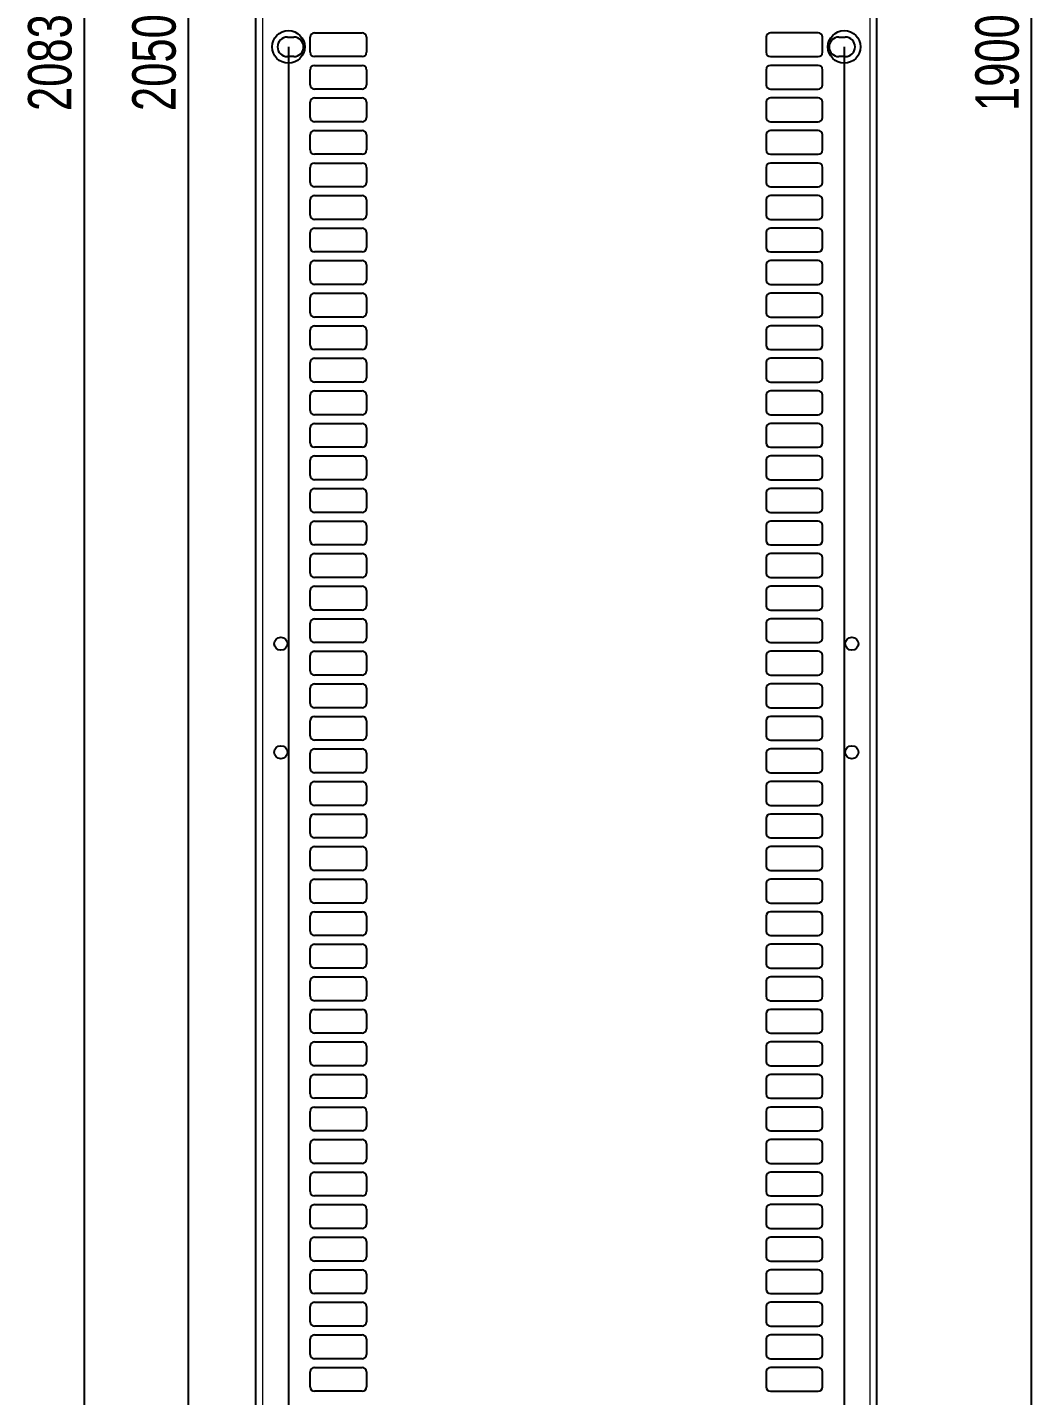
# Model space of a CAD drawing. Header units: millimetres. Extents: x -415 to 617, y -456 to 1988.
# Drawn here: x -415 to 49, y 177 to 808 of the extents above; entities that cross this region are included whole.
import ezdxf

# ---------------------------------------------------------------- set-up
doc = ezdxf.new("R2010")
doc.units = ezdxf.units.MM
doc.layers.add('FORMAT', color=7, linetype='Continuous')
doc.styles.add('SLDTEXTSTYLE0', font='TXT', dxfattribs={"width": 0.75})
doc.dimstyles.new('SLDDIMSTYLE0', dxfattribs={"dimtxt": 20, "dimasz": 10, "dimexe": 0, "dimexo": 0.0625, "dimgap": 5, "dimtad": 2, "dimdec": 1, "dimrnd": 1e-09, "dimzin": 12, "dimdsep": 46, "dimtxsty": 'SLDTEXTSTYLE0', "dimsah": 1, "dimcen": 0.09, "dimadec": 0, "dimazin": 3, "dimtfac": 1, "dimtofl": 0, "dimtmove": 0, "dimatfit": 3, "dimfxl": 0, "dimfrac": 2, "dimtolj": 1, "dimtzin": 12, "dimarcsym": 0})

# ---------------------------------------------------------------- blocks, each defined once
blk = doc.blocks.new('_D')
at = {"layer": 'FORMAT'}
for p, q in [((-281.37, 1840.35), (-390.01, 1840.35)), ((-389.01, 1840.35), (-389.01, -242.67)), ((-281.37, -242.67), (-390.01, -242.67))]:
    blk.add_line(p, q, dxfattribs=at)
for points in [[(-389.01, 1840.35), (-390.55, 1830.35), (-387.47, 1830.35)], [(-389.01, -242.67), (-387.47, -232.67), (-390.55, -232.67)]]:
    blk.add_solid(points, dxfattribs=at)
at = {"layer": 'FORMAT', "insert": (-414.79, 769.29), "char_height": 20, "attachment_point": 1, "rotation": 90, "style": 'SLDTEXTSTYLE0'}
blk.add_mtext('2083', dxfattribs=at)
blk = doc.blocks.new('_D_2')
at = {"layer": 'FORMAT'}
for p, q in [((-35.35, 1748.84), (48.29, 1748.84)), ((47.29, 1748.84), (47.29, -151.16)), ((-35.35, -151.16), (48.29, -151.16))]:
    blk.add_line(p, q, dxfattribs=at)
for points in [[(47.29, 1748.84), (45.75, 1738.84), (48.83, 1738.84)], [(47.29, -151.16), (48.83, -141.16), (45.75, -141.16)]]:
    blk.add_solid(points, dxfattribs=at)
at = {"layer": 'FORMAT', "insert": (21.51, 769.29), "char_height": 20, "attachment_point": 1, "rotation": 90, "style": 'SLDTEXTSTYLE0'}
blk.add_mtext('1900', dxfattribs=at)
blk = doc.blocks.new('_D_4')
at = {"layer": 'FORMAT'}
for p, q in [((-294.86, 798.83), (-294.86, -300.66)), ((-38.86, 798.83), (-38.86, -300.66)), ((-294.86, -299.66), (-38.86, -299.66))]:
    blk.add_line(p, q, dxfattribs=at)
for points in [[(-294.86, -299.66), (-284.86, -301.2), (-284.86, -298.12)], [(-38.86, -299.66), (-48.86, -298.12), (-48.86, -301.2)]]:
    blk.add_solid(points, dxfattribs=at)
at = {"layer": 'FORMAT', "insert": (-189.03, -273.88), "char_height": 20, "attachment_point": 1, "style": 'SLDTEXTSTYLE0'}
blk.add_mtext('256', dxfattribs=at)
blk = doc.blocks.new('_D_5')
at = {"layer": 'FORMAT'}
for p, q in [((-294.87, 1823.84), (-342.01, 1823.84)), ((-341.01, 1823.84), (-341.01, -226.16)), ((-294.87, -226.16), (-342.01, -226.16))]:
    blk.add_line(p, q, dxfattribs=at)
for points in [[(-341.01, 1823.84), (-342.55, 1813.84), (-339.47, 1813.84)], [(-341.01, -226.16), (-339.47, -216.16), (-342.55, -216.16)]]:
    blk.add_solid(points, dxfattribs=at)
at = {"layer": 'FORMAT', "insert": (-366.79, 769.29), "char_height": 20, "attachment_point": 1, "rotation": 90, "style": 'SLDTEXTSTYLE0'}
blk.add_mtext('2050', dxfattribs=at)

msp = doc.modelspace()

# ---------------------------------------------------------------- linework, layer by layer
at = {"color": 7, "linetype": 'Continuous', "lineweight": 25}
for p, q in [((-309.86, -242.66), (-309.86, 1840.34)), ((-23.86, -242.66), (-23.86, 1840.34)), ((-295.36, 803.34), (-292.36, 803.34)), ((-284.86, 796.34), (-284.86, 803.34)), ((-282.86, 805.34), (-260.86, 805.34)), ((-258.86, 803.34), (-258.86, 796.34)), ((-74.86, 803.34), (-74.86, 796.34)), ((-50.86, 805.34), (-72.86, 805.34)), ((-48.86, 796.34), (-48.86, 803.34)), ((-41.36, 803.34), (-38.36, 803.34)), ((-292.36, 794.34), (-295.36, 794.34)), ((-284.86, 781.34), (-284.86, 788.34)), ((-260.86, 794.34), (-282.86, 794.34)), ((-282.86, 790.34), (-260.86, 790.34)), ((-258.86, 788.34), (-258.86, 781.34)), ((-74.86, 788.34), (-74.86, 781.34)), ((-72.86, 794.34), (-50.86, 794.34)), ((-50.86, 790.34), (-72.86, 790.34)), ((-48.86, 781.34), (-48.86, 788.34)), ((-38.36, 794.34), (-41.36, 794.34)), ((-260.86, 779.34), (-282.86, 779.34)), ((-72.86, 779.34), (-50.86, 779.34)), ((-284.86, 766.34), (-284.86, 773.34)), ((-282.86, 775.34), (-260.86, 775.34)), ((-258.86, 773.34), (-258.86, 766.34)), ((-74.86, 773.34), (-74.86, 766.34)), ((-50.86, 775.34), (-72.86, 775.34)), ((-48.86, 766.34), (-48.86, 773.34)), ((-260.86, 764.34), (-282.86, 764.34)), ((-72.86, 764.34), (-50.86, 764.34)), ((-284.86, 751.34), (-284.86, 758.34)), ((-282.86, 760.34), (-260.86, 760.34)), ((-258.86, 758.34), (-258.86, 751.34)), ((-74.86, 758.34), (-74.86, 751.34)), ((-50.86, 760.34), (-72.86, 760.34)), ((-48.86, 751.34), (-48.86, 758.34)), ((-260.86, 749.34), (-282.86, 749.34)), ((-282.86, 745.34), (-260.86, 745.34)), ((-72.86, 749.34), (-50.86, 749.34)), ((-50.86, 745.34), (-72.86, 745.34)), ((-284.86, 736.34), (-284.86, 743.34)), ((-258.86, 743.34), (-258.86, 736.34)), ((-74.86, 743.34), (-74.86, 736.34)), ((-48.86, 736.34), (-48.86, 743.34)), ((-260.86, 734.34), (-282.86, 734.34)), ((-72.86, 734.34), (-50.86, 734.34)), ((-284.86, 721.34), (-284.86, 728.34)), ((-282.86, 730.34), (-260.86, 730.34)), ((-258.86, 728.34), (-258.86, 721.34)), ((-74.86, 728.34), (-74.86, 721.34)), ((-50.86, 730.34), (-72.86, 730.34)), ((-48.86, 721.34), (-48.86, 728.34)), ((-260.86, 719.34), (-282.86, 719.34)), ((-72.86, 719.34), (-50.86, 719.34)), ((-284.86, 706.34), (-284.86, 713.34)), ((-282.86, 715.34), (-260.86, 715.34)), ((-258.86, 713.34), (-258.86, 706.34)), ((-74.86, 713.34), (-74.86, 706.34)), ((-50.86, 715.34), (-72.86, 715.34)), ((-48.86, 706.34), (-48.86, 713.34)), ((-260.86, 704.34), (-282.86, 704.34)), ((-282.86, 700.34), (-260.86, 700.34)), ((-72.86, 704.34), (-50.86, 704.34)), ((-50.86, 700.34), (-72.86, 700.34)), ((-284.86, 691.34), (-284.86, 698.34)), ((-258.86, 698.34), (-258.86, 691.34)), ((-74.86, 698.34), (-74.86, 691.34)), ((-48.86, 691.34), (-48.86, 698.34)), ((-260.86, 689.34), (-282.86, 689.34)), ((-72.86, 689.34), (-50.86, 689.34)), ((-284.86, 676.34), (-284.86, 683.34)), ((-282.86, 685.34), (-260.86, 685.34)), ((-258.86, 683.34), (-258.86, 676.34)), ((-74.86, 683.34), (-74.86, 676.34)), ((-50.86, 685.34), (-72.86, 685.34)), ((-48.86, 676.34), (-48.86, 683.34)), ((-284.86, 661.34), (-284.86, 668.34)), ((-260.86, 674.34), (-282.86, 674.34)), ((-282.86, 670.34), (-260.86, 670.34)), ((-258.86, 668.34), (-258.86, 661.34)), ((-74.86, 668.34), (-74.86, 661.34)), ((-72.86, 674.34), (-50.86, 674.34)), ((-50.86, 670.34), (-72.86, 670.34)), ((-48.86, 661.34), (-48.86, 668.34)), ((-260.86, 659.34), (-282.86, 659.34)), ((-72.86, 659.34), (-50.86, 659.34)), ((-284.86, 646.34), (-284.86, 653.34)), ((-282.86, 655.34), (-260.86, 655.34)), ((-258.86, 653.34), (-258.86, 646.34)), ((-74.86, 653.34), (-74.86, 646.34)), ((-50.86, 655.34), (-72.86, 655.34)), ((-48.86, 646.34), (-48.86, 653.34)), ((-260.86, 644.34), (-282.86, 644.34)), ((-72.86, 644.34), (-50.86, 644.34)), ((-284.86, 631.34), (-284.86, 638.34)), ((-282.86, 640.34), (-260.86, 640.34)), ((-258.86, 638.34), (-258.86, 631.34)), ((-74.86, 638.34), (-74.86, 631.34)), ((-50.86, 640.34), (-72.86, 640.34)), ((-48.86, 631.34), (-48.86, 638.34)), ((-260.86, 629.34), (-282.86, 629.34)), ((-282.86, 625.34), (-260.86, 625.34)), ((-72.86, 629.34), (-50.86, 629.34)), ((-50.86, 625.34), (-72.86, 625.34)), ((-284.86, 616.34), (-284.86, 623.34)), ((-258.86, 623.34), (-258.86, 616.34)), ((-74.86, 623.34), (-74.86, 616.34)), ((-48.86, 616.34), (-48.86, 623.34)), ((-260.86, 614.34), (-282.86, 614.34)), ((-72.86, 614.34), (-50.86, 614.34)), ((-284.86, 601.34), (-284.86, 608.34)), ((-282.86, 610.34), (-260.86, 610.34)), ((-258.86, 608.34), (-258.86, 601.34)), ((-74.86, 608.34), (-74.86, 601.34)), ((-50.86, 610.34), (-72.86, 610.34)), ((-48.86, 601.34), (-48.86, 608.34)), ((-260.86, 599.34), (-282.86, 599.34)), ((-72.86, 599.34), (-50.86, 599.34)), ((-284.86, 586.34), (-284.86, 593.34)), ((-282.86, 595.34), (-260.86, 595.34)), ((-258.86, 593.34), (-258.86, 586.34)), ((-74.86, 593.34), (-74.86, 586.34)), ((-50.86, 595.34), (-72.86, 595.34)), ((-48.86, 586.34), (-48.86, 593.34)), ((-260.86, 584.34), (-282.86, 584.34)), ((-282.86, 580.34), (-260.86, 580.34)), ((-72.86, 584.34), (-50.86, 584.34)), ((-50.86, 580.34), (-72.86, 580.34)), ((-284.86, 571.34), (-284.86, 578.34)), ((-258.86, 578.34), (-258.86, 571.34)), ((-74.86, 578.34), (-74.86, 571.34)), ((-48.86, 571.34), (-48.86, 578.34)), ((-260.86, 569.34), (-282.86, 569.34)), ((-72.86, 569.34), (-50.86, 569.34)), ((-284.86, 556.34), (-284.86, 563.34)), ((-282.86, 565.34), (-260.86, 565.34)), ((-258.86, 563.34), (-258.86, 556.34)), ((-74.86, 563.34), (-74.86, 556.34)), ((-50.86, 565.34), (-72.86, 565.34)), ((-48.86, 556.34), (-48.86, 563.34)), ((-260.86, 554.34), (-282.86, 554.34)), ((-282.86, 550.34), (-260.86, 550.34)), ((-72.86, 554.34), (-50.86, 554.34)), ((-50.86, 550.34), (-72.86, 550.34)), ((-284.86, 541.34), (-284.86, 548.34)), ((-258.86, 548.34), (-258.86, 541.34)), ((-74.86, 548.34), (-74.86, 541.34)), ((-48.86, 541.34), (-48.86, 548.34)), ((-260.86, 539.34), (-282.86, 539.34)), ((-72.86, 539.34), (-50.86, 539.34)), ((-284.86, 526.34), (-284.86, 533.34)), ((-282.86, 535.34), (-260.86, 535.34)), ((-258.86, 533.34), (-258.86, 526.34)), ((-74.86, 533.34), (-74.86, 526.34)), ((-50.86, 535.34), (-72.86, 535.34)), ((-48.86, 526.34), (-48.86, 533.34)), ((-260.86, 524.34), (-282.86, 524.34)), ((-72.86, 524.34), (-50.86, 524.34)), ((-284.86, 511.34), (-284.86, 518.34)), ((-282.86, 520.34), (-260.86, 520.34)), ((-258.86, 518.34), (-258.86, 511.34)), ((-74.86, 518.34), (-74.86, 511.34)), ((-50.86, 520.34), (-72.86, 520.34)), ((-48.86, 511.34), (-48.86, 518.34)), ((-260.86, 509.34), (-282.86, 509.34)), ((-282.86, 505.34), (-260.86, 505.34)), ((-72.86, 509.34), (-50.86, 509.34)), ((-50.86, 505.34), (-72.86, 505.34)), ((-284.86, 496.34), (-284.86, 503.34)), ((-258.86, 503.34), (-258.86, 496.34)), ((-74.86, 503.34), (-74.86, 496.34)), ((-48.86, 496.34), (-48.86, 503.34)), ((-260.86, 494.34), (-282.86, 494.34)), ((-72.86, 494.34), (-50.86, 494.34)), ((-284.86, 481.34), (-284.86, 488.34)), ((-282.86, 490.34), (-260.86, 490.34)), ((-258.86, 488.34), (-258.86, 481.34)), ((-74.86, 488.34), (-74.86, 481.34)), ((-50.86, 490.34), (-72.86, 490.34)), ((-48.86, 481.34), (-48.86, 488.34)), ((-260.86, 479.34), (-282.86, 479.34)), ((-72.86, 479.34), (-50.86, 479.34)), ((-284.86, 466.34), (-284.86, 473.34)), ((-282.86, 475.34), (-260.86, 475.34)), ((-258.86, 473.34), (-258.86, 466.34)), ((-74.86, 473.34), (-74.86, 466.34)), ((-50.86, 475.34), (-72.86, 475.34)), ((-48.86, 466.34), (-48.86, 473.34)), ((-260.86, 464.34), (-282.86, 464.34)), ((-282.86, 460.34), (-260.86, 460.34)), ((-72.86, 464.34), (-50.86, 464.34)), ((-50.86, 460.34), (-72.86, 460.34)), ((-284.86, 451.34), (-284.86, 458.34)), ((-258.86, 458.34), (-258.86, 451.34)), ((-74.86, 458.34), (-74.86, 451.34)), ((-48.86, 451.34), (-48.86, 458.34)), ((-260.86, 449.34), (-282.86, 449.34)), ((-72.86, 449.34), (-50.86, 449.34)), ((-284.86, 436.34), (-284.86, 443.34)), ((-282.86, 445.34), (-260.86, 445.34)), ((-258.86, 443.34), (-258.86, 436.34)), ((-74.86, 443.34), (-74.86, 436.34)), ((-50.86, 445.34), (-72.86, 445.34)), ((-48.86, 436.34), (-48.86, 443.34)), ((-260.86, 434.34), (-282.86, 434.34)), ((-282.86, 430.34), (-260.86, 430.34)), ((-72.86, 434.34), (-50.86, 434.34)), ((-50.86, 430.34), (-72.86, 430.34)), ((-284.86, 421.34), (-284.86, 428.34)), ((-258.86, 428.34), (-258.86, 421.34)), ((-74.86, 428.34), (-74.86, 421.34)), ((-48.86, 421.34), (-48.86, 428.34)), ((-260.86, 419.34), (-282.86, 419.34)), ((-72.86, 419.34), (-50.86, 419.34)), ((-284.86, 406.34), (-284.86, 413.34)), ((-282.86, 415.34), (-260.86, 415.34)), ((-258.86, 413.34), (-258.86, 406.34)), ((-74.86, 413.34), (-74.86, 406.34)), ((-50.86, 415.34), (-72.86, 415.34)), ((-48.86, 406.34), (-48.86, 413.34)), ((-260.86, 404.34), (-282.86, 404.34)), ((-72.86, 404.34), (-50.86, 404.34)), ((-284.86, 391.34), (-284.86, 398.34)), ((-282.86, 400.34), (-260.86, 400.34)), ((-258.86, 398.34), (-258.86, 391.34)), ((-74.86, 398.34), (-74.86, 391.34)), ((-50.86, 400.34), (-72.86, 400.34)), ((-48.86, 391.34), (-48.86, 398.34)), ((-260.86, 389.34), (-282.86, 389.34)), ((-282.86, 385.34), (-260.86, 385.34)), ((-72.86, 389.34), (-50.86, 389.34)), ((-50.86, 385.34), (-72.86, 385.34)), ((-284.86, 376.34), (-284.86, 383.34)), ((-258.86, 383.34), (-258.86, 376.34)), ((-74.86, 383.34), (-74.86, 376.34)), ((-48.86, 376.34), (-48.86, 383.34)), ((-260.86, 374.34), (-282.86, 374.34)), ((-72.86, 374.34), (-50.86, 374.34)), ((-284.86, 361.34), (-284.86, 368.34)), ((-282.86, 370.34), (-260.86, 370.34)), ((-258.86, 368.34), (-258.86, 361.34)), ((-74.86, 368.34), (-74.86, 361.34)), ((-50.86, 370.34), (-72.86, 370.34)), ((-48.86, 361.34), (-48.86, 368.34)), ((-284.86, 346.34), (-284.86, 353.34)), ((-260.86, 359.34), (-282.86, 359.34)), ((-282.86, 355.34), (-260.86, 355.34)), ((-258.86, 353.34), (-258.86, 346.34)), ((-74.86, 353.34), (-74.86, 346.34)), ((-72.86, 359.34), (-50.86, 359.34)), ((-50.86, 355.34), (-72.86, 355.34)), ((-48.86, 346.34), (-48.86, 353.34)), ((-260.86, 344.34), (-282.86, 344.34)), ((-72.86, 344.34), (-50.86, 344.34)), ((-284.86, 331.34), (-284.86, 338.34)), ((-282.86, 340.34), (-260.86, 340.34)), ((-258.86, 338.34), (-258.86, 331.34)), ((-74.86, 338.34), (-74.86, 331.34)), ((-50.86, 340.34), (-72.86, 340.34)), ((-48.86, 331.34), (-48.86, 338.34)), ((-260.86, 329.34), (-282.86, 329.34)), ((-72.86, 329.34), (-50.86, 329.34)), ((-284.86, 316.34), (-284.86, 323.34)), ((-282.86, 325.34), (-260.86, 325.34)), ((-258.86, 323.34), (-258.86, 316.34)), ((-74.86, 323.34), (-74.86, 316.34)), ((-50.86, 325.34), (-72.86, 325.34)), ((-48.86, 316.34), (-48.86, 323.34)), ((-260.86, 314.34), (-282.86, 314.34)), ((-282.86, 310.34), (-260.86, 310.34)), ((-72.86, 314.34), (-50.86, 314.34)), ((-50.86, 310.34), (-72.86, 310.34)), ((-284.86, 301.34), (-284.86, 308.34)), ((-258.86, 308.34), (-258.86, 301.34)), ((-74.86, 308.34), (-74.86, 301.34)), ((-48.86, 301.34), (-48.86, 308.34)), ((-260.86, 299.34), (-282.86, 299.34)), ((-72.86, 299.34), (-50.86, 299.34)), ((-284.86, 286.34), (-284.86, 293.34)), ((-282.86, 295.34), (-260.86, 295.34)), ((-258.86, 293.34), (-258.86, 286.34)), ((-74.86, 293.34), (-74.86, 286.34)), ((-50.86, 295.34), (-72.86, 295.34)), ((-48.86, 286.34), (-48.86, 293.34)), ((-260.86, 284.34), (-282.86, 284.34)), ((-72.86, 284.34), (-50.86, 284.34)), ((-284.86, 271.34), (-284.86, 278.34)), ((-282.86, 280.34), (-260.86, 280.34)), ((-258.86, 278.34), (-258.86, 271.34)), ((-74.86, 278.34), (-74.86, 271.34)), ((-50.86, 280.34), (-72.86, 280.34)), ((-48.86, 271.34), (-48.86, 278.34)), ((-260.86, 269.34), (-282.86, 269.34)), ((-282.86, 265.34), (-260.86, 265.34)), ((-72.86, 269.34), (-50.86, 269.34)), ((-50.86, 265.34), (-72.86, 265.34)), ((-284.86, 256.34), (-284.86, 263.34)), ((-258.86, 263.34), (-258.86, 256.34)), ((-74.86, 263.34), (-74.86, 256.34)), ((-48.86, 256.34), (-48.86, 263.34)), ((-260.86, 254.34), (-282.86, 254.34)), ((-72.86, 254.34), (-50.86, 254.34)), ((-284.86, 241.34), (-284.86, 248.34)), ((-282.86, 250.34), (-260.86, 250.34)), ((-258.86, 248.34), (-258.86, 241.34)), ((-74.86, 248.34), (-74.86, 241.34)), ((-50.86, 250.34), (-72.86, 250.34)), ((-48.86, 241.34), (-48.86, 248.34)), ((-284.86, 226.34), (-284.86, 233.34)), ((-260.86, 239.34), (-282.86, 239.34)), ((-282.86, 235.34), (-260.86, 235.34)), ((-258.86, 233.34), (-258.86, 226.34)), ((-74.86, 233.34), (-74.86, 226.34)), ((-72.86, 239.34), (-50.86, 239.34)), ((-50.86, 235.34), (-72.86, 235.34)), ((-48.86, 226.34), (-48.86, 233.34)), ((-260.86, 224.34), (-282.86, 224.34)), ((-72.86, 224.34), (-50.86, 224.34)), ((-284.86, 211.34), (-284.86, 218.34)), ((-282.86, 220.34), (-260.86, 220.34)), ((-258.86, 218.34), (-258.86, 211.34)), ((-74.86, 218.34), (-74.86, 211.34)), ((-50.86, 220.34), (-72.86, 220.34)), ((-48.86, 211.34), (-48.86, 218.34)), ((-260.86, 209.34), (-282.86, 209.34)), ((-72.86, 209.34), (-50.86, 209.34)), ((-284.86, 196.34), (-284.86, 203.34)), ((-282.86, 205.34), (-260.86, 205.34)), ((-258.86, 203.34), (-258.86, 196.34)), ((-74.86, 203.34), (-74.86, 196.34)), ((-50.86, 205.34), (-72.86, 205.34)), ((-48.86, 196.34), (-48.86, 203.34)), ((-260.86, 194.34), (-282.86, 194.34)), ((-282.86, 190.34), (-260.86, 190.34)), ((-72.86, 194.34), (-50.86, 194.34)), ((-50.86, 190.34), (-72.86, 190.34)), ((-284.86, 181.34), (-284.86, 188.34)), ((-258.86, 188.34), (-258.86, 181.34)), ((-74.86, 188.34), (-74.86, 181.34)), ((-48.86, 181.34), (-48.86, 188.34)), ((-260.86, 179.34), (-282.86, 179.34)), ((-72.86, 179.34), (-50.86, 179.34))]:
    msp.add_line(p, q, dxfattribs=at)
at = {"color": 8, "linetype": 'Continuous', "lineweight": 18}
for p, q in [((-306.76, 1840.34), (-306.76, -242.66)), ((-26.96, -242.66), (-26.96, 1840.34))]:
    msp.add_line(p, q, dxfattribs=at)
at = {"color": 7, "linetype": 'Continuous', "lineweight": 25}
for centre, radius in [((-294.86, 798.84), 7.5), ((-38.86, 798.84), 7.5), ((-298.36, 523.84), 3), ((-35.36, 523.84), 3), ((-298.36, 473.84), 3), ((-35.36, 473.84), 3)]:
    msp.add_circle(centre, radius, dxfattribs=at)
for centre, radius, start, end in [((-295.36, 798.84), 4.5, 90, 270), ((-292.36, 798.84), 4.5, 270, 90), ((-282.86, 803.34), 2, 90, 180), ((-260.86, 803.34), 2, 0, 90), ((-72.86, 803.34), 2, 90, 180), ((-50.86, 803.34), 2, 0, 90), ((-41.36, 798.84), 4.5, 90, 270), ((-38.36, 798.84), 4.5, 270, 90), ((-282.86, 796.34), 2, 180, 270), ((-260.86, 796.34), 2, 270, 360), ((-72.86, 796.34), 2, 180, 270), ((-50.86, 796.34), 2, 270, 0), ((-282.86, 788.34), 2, 90, 180), ((-260.86, 788.34), 2, 0, 90), ((-72.86, 788.34), 2, 90, 180), ((-50.86, 788.34), 2, 0, 90), ((-282.86, 781.34), 2, 180, 270), ((-260.86, 781.34), 2, 270, 0), ((-72.86, 781.34), 2, 180, 270), ((-50.86, 781.34), 2, 270, 0), ((-282.86, 773.34), 2, 90, 180), ((-260.86, 773.34), 2, 0, 90), ((-72.86, 773.34), 2, 90, 180), ((-50.86, 773.34), 2, 0, 90), ((-282.86, 766.34), 2, 180, 270), ((-260.86, 766.34), 2, 270, 360), ((-72.86, 766.34), 2, 180, 270), ((-50.86, 766.34), 2, 270, 0), ((-282.86, 758.34), 2, 90, 180), ((-260.86, 758.34), 2, 0, 90), ((-72.86, 758.34), 2, 90, 180), ((-50.86, 758.34), 2, 0, 90), ((-282.86, 751.34), 2, 180, 270), ((-260.86, 751.34), 2, 270, 0), ((-72.86, 751.34), 2, 180, 270), ((-50.86, 751.34), 2, 270, 0), ((-282.86, 743.34), 2, 90, 180), ((-260.86, 743.34), 2, 0, 90), ((-72.86, 743.34), 2, 90, 180), ((-50.86, 743.34), 2, 0, 90), ((-282.86, 736.34), 2, 180, 270), ((-260.86, 736.34), 2, 270, 0), ((-72.86, 736.34), 2, 180, 270), ((-50.86, 736.34), 2, 270, 0), ((-282.86, 728.34), 2, 90, 180), ((-260.86, 728.34), 2, 0, 90), ((-72.86, 728.34), 2, 90, 180), ((-50.86, 728.34), 2, 0, 90), ((-282.86, 721.34), 2, 180, 270), ((-260.86, 721.34), 2, 270, 0), ((-72.86, 721.34), 2, 180, 270), ((-50.86, 721.34), 2, 270, 0), ((-282.86, 713.34), 2, 90, 180), ((-260.86, 713.34), 2, 0, 90), ((-72.86, 713.34), 2, 90, 180), ((-50.86, 713.34), 2, 0, 90), ((-282.86, 706.34), 2, 180, 270), ((-260.86, 706.34), 2, 270, 0), ((-72.86, 706.34), 2, 180, 270), ((-50.86, 706.34), 2, 270, 0), ((-282.86, 698.34), 2, 90, 180), ((-260.86, 698.34), 2, 0, 90), ((-72.86, 698.34), 2, 90, 180), ((-50.86, 698.34), 2, 0, 90), ((-282.86, 691.34), 2, 180, 270), ((-260.86, 691.34), 2, 270, 0), ((-72.86, 691.34), 2, 180, 270), ((-50.86, 691.34), 2, 270, 0), ((-282.86, 683.34), 2, 90, 180), ((-260.86, 683.34), 2, 0, 90), ((-72.86, 683.34), 2, 90, 180), ((-50.86, 683.34), 2, 0, 90), ((-282.86, 676.34), 2, 180, 270), ((-260.86, 676.34), 2, 270, 0), ((-72.86, 676.34), 2, 180, 270), ((-50.86, 676.34), 2, 270, 0), ((-282.86, 668.34), 2, 90, 180), ((-260.86, 668.34), 2, 0, 90), ((-72.86, 668.34), 2, 90, 180), ((-50.86, 668.34), 2, 0, 90), ((-282.86, 661.34), 2, 180, 270), ((-260.86, 661.34), 2, 270, 0), ((-72.86, 661.34), 2, 180, 270), ((-50.86, 661.34), 2, 270, 0), ((-282.86, 653.34), 2, 90, 180), ((-260.86, 653.34), 2, 0, 90), ((-72.86, 653.34), 2, 90, 180), ((-50.86, 653.34), 2, 0, 90), ((-282.86, 646.34), 2, 180, 270), ((-260.86, 646.34), 2, 270, 0), ((-72.86, 646.34), 2, 180, 270), ((-50.86, 646.34), 2, 270, 0), ((-282.86, 638.34), 2, 90, 180), ((-260.86, 638.34), 2, 0, 90), ((-72.86, 638.34), 2, 90, 180), ((-50.86, 638.34), 2, 0, 90), ((-282.86, 631.34), 2, 180, 270), ((-260.86, 631.34), 2, 270, 0), ((-72.86, 631.34), 2, 180, 270), ((-50.86, 631.34), 2, 270, 0), ((-282.86, 623.34), 2, 90, 180), ((-260.86, 623.34), 2, 0, 90), ((-72.86, 623.34), 2, 90, 180), ((-50.86, 623.34), 2, 0, 90), ((-282.86, 616.34), 2, 180, 270), ((-260.86, 616.34), 2, 270, 0), ((-72.86, 616.34), 2, 180, 270), ((-50.86, 616.34), 2, 270, 0), ((-282.86, 608.34), 2, 90, 180), ((-260.86, 608.34), 2, 0, 90), ((-72.86, 608.34), 2, 90, 180), ((-50.86, 608.34), 2, 0, 90), ((-282.86, 601.34), 2, 180, 270), ((-260.86, 601.34), 2, 270, 0), ((-72.86, 601.34), 2, 180, 270), ((-50.86, 601.34), 2, 270, 0), ((-282.86, 593.34), 2, 90, 180), ((-260.86, 593.34), 2, 0, 90), ((-72.86, 593.34), 2, 90, 180), ((-50.86, 593.34), 2, 0, 90), ((-282.86, 586.34), 2, 180, 270), ((-282.86, 578.34), 2, 90, 180), ((-260.86, 586.34), 2, 270, 0), ((-260.86, 578.34), 2, 0, 90), ((-72.86, 586.34), 2, 180, 270), ((-72.86, 578.34), 2, 90, 180), ((-50.86, 586.34), 2, 270, 0), ((-50.86, 578.34), 2, 0, 90), ((-282.86, 571.34), 2, 180, 270), ((-260.86, 571.34), 2, 270, 0), ((-72.86, 571.34), 2, 180, 270), ((-50.86, 571.34), 2, 270, 0), ((-282.86, 563.34), 2, 90, 180), ((-260.86, 563.34), 2, 0, 90), ((-72.86, 563.34), 2, 90, 180), ((-50.86, 563.34), 2, 0, 90), ((-282.86, 556.34), 2, 180, 270), ((-260.86, 556.34), 2, 270, 0), ((-72.86, 556.34), 2, 180, 270), ((-50.86, 556.34), 2, 270, 0), ((-282.86, 548.34), 2, 90, 180), ((-260.86, 548.34), 2, 0, 90), ((-72.86, 548.34), 2, 90, 180), ((-50.86, 548.34), 2, 0, 90), ((-282.86, 541.34), 2, 180, 270), ((-260.86, 541.34), 2, 270, 0), ((-72.86, 541.34), 2, 180, 270), ((-50.86, 541.34), 2, 270, 0), ((-282.86, 533.34), 2, 90, 180), ((-260.86, 533.34), 2, 0, 90), ((-72.86, 533.34), 2, 90, 180), ((-50.86, 533.34), 2, 0, 90), ((-282.86, 526.34), 2, 180, 270), ((-260.86, 526.34), 2, 270, 0), ((-72.86, 526.34), 2, 180, 270), ((-50.86, 526.34), 2, 270, 0), ((-282.86, 518.34), 2, 90, 180), ((-260.86, 518.34), 2, 0, 90), ((-72.86, 518.34), 2, 90, 180), ((-50.86, 518.34), 2, 0, 90), ((-282.86, 511.34), 2, 180, 270), ((-260.86, 511.34), 2, 270, 0), ((-72.86, 511.34), 2, 180, 270), ((-50.86, 511.34), 2, 270, 0), ((-282.86, 503.34), 2, 90, 180), ((-260.86, 503.34), 2, 0, 90), ((-72.86, 503.34), 2, 90, 180), ((-50.86, 503.34), 2, 0, 90), ((-282.86, 496.34), 2, 180, 270), ((-260.86, 496.34), 2, 270, 0), ((-72.86, 496.34), 2, 180, 270), ((-50.86, 496.34), 2, 270, 0), ((-282.86, 488.34), 2, 90, 180), ((-260.86, 488.34), 2, 0, 90), ((-72.86, 488.34), 2, 90, 180), ((-50.86, 488.34), 2, 0, 90), ((-282.86, 481.34), 2, 180, 270), ((-260.86, 481.34), 2, 270, 0), ((-72.86, 481.34), 2, 180, 270), ((-50.86, 481.34), 2, 270, 0), ((-282.86, 473.34), 2, 90, 180), ((-260.86, 473.34), 2, 0, 90), ((-72.86, 473.34), 2, 90, 180), ((-50.86, 473.34), 2, 0, 90), ((-282.86, 466.34), 2, 180, 270), ((-282.86, 458.34), 2, 90, 180), ((-260.86, 466.34), 2, 270, 0), ((-260.86, 458.34), 2, 0, 90), ((-72.86, 466.34), 2, 180, 270), ((-72.86, 458.34), 2, 90, 180), ((-50.86, 466.34), 2, 270, 0), ((-50.86, 458.34), 2, 0, 90), ((-282.86, 451.34), 2, 180, 270), ((-260.86, 451.34), 2, 270, 0), ((-72.86, 451.34), 2, 180, 270), ((-50.86, 451.34), 2, 270, 0), ((-282.86, 443.34), 2, 90, 180), ((-260.86, 443.34), 2, 0, 90), ((-72.86, 443.34), 2, 90, 180), ((-50.86, 443.34), 2, 0, 90), ((-282.86, 436.34), 2, 180, 270), ((-260.86, 436.34), 2, 270, 0), ((-72.86, 436.34), 2, 180, 270), ((-50.86, 436.34), 2, 270, 0), ((-282.86, 428.34), 2, 90, 180), ((-260.86, 428.34), 2, 0, 90), ((-72.86, 428.34), 2, 90, 180), ((-50.86, 428.34), 2, 0, 90), ((-282.86, 421.34), 2, 180, 270), ((-260.86, 421.34), 2, 270, 0), ((-72.86, 421.34), 2, 180, 270), ((-50.86, 421.34), 2, 270, 0), ((-282.86, 413.34), 2, 90, 180), ((-260.86, 413.34), 2, 0, 90), ((-72.86, 413.34), 2, 90, 180), ((-50.86, 413.34), 2, 0, 90), ((-282.86, 406.34), 2, 180, 270), ((-260.86, 406.34), 2, 270, 0), ((-72.86, 406.34), 2, 180, 270), ((-50.86, 406.34), 2, 270, 0), ((-282.86, 398.34), 2, 90, 180), ((-260.86, 398.34), 2, 0, 90), ((-72.86, 398.34), 2, 90, 180), ((-50.86, 398.34), 2, 0, 90), ((-282.86, 391.34), 2, 180, 270), ((-260.86, 391.34), 2, 270, 0), ((-72.86, 391.34), 2, 180, 270), ((-50.86, 391.34), 2, 270, 0), ((-282.86, 383.34), 2, 90, 180), ((-260.86, 383.34), 2, 0, 90), ((-72.86, 383.34), 2, 90, 180), ((-50.86, 383.34), 2, 0, 90), ((-282.86, 376.34), 2, 180, 270), ((-260.86, 376.34), 2, 270, 0), ((-72.86, 376.34), 2, 180, 270), ((-50.86, 376.34), 2, 270, 0), ((-282.86, 368.34), 2, 90, 180), ((-260.86, 368.34), 2, 0, 90), ((-72.86, 368.34), 2, 90, 180), ((-50.86, 368.34), 2, 0, 90), ((-282.86, 361.34), 2, 180, 270), ((-260.86, 361.34), 2, 270, 0), ((-72.86, 361.34), 2, 180, 270), ((-50.86, 361.34), 2, 270, 0), ((-282.86, 353.34), 2, 90, 180), ((-260.86, 353.34), 2, 0, 90), ((-72.86, 353.34), 2, 90, 180), ((-50.86, 353.34), 2, 0, 90), ((-282.86, 346.34), 2, 180, 270), ((-260.86, 346.34), 2, 270, 0), ((-72.86, 346.34), 2, 180, 270), ((-50.86, 346.34), 2, 270, 0), ((-282.86, 338.34), 2, 90, 180), ((-260.86, 338.34), 2, 0, 90), ((-72.86, 338.34), 2, 90, 180), ((-50.86, 338.34), 2, 0, 90), ((-282.86, 331.34), 2, 180, 270), ((-260.86, 331.34), 2, 270, 0), ((-72.86, 331.34), 2, 180, 270), ((-50.86, 331.34), 2, 270, 0), ((-282.86, 323.34), 2, 90, 180), ((-260.86, 323.34), 2, 0, 90), ((-72.86, 323.34), 2, 90, 180), ((-50.86, 323.34), 2, 0, 90), ((-282.86, 316.34), 2, 180, 270), ((-260.86, 316.34), 2, 270, 0), ((-72.86, 316.34), 2, 180, 270), ((-50.86, 316.34), 2, 270, 0), ((-282.86, 308.34), 2, 90, 180), ((-260.86, 308.34), 2, 0, 90), ((-72.86, 308.34), 2, 90, 180), ((-50.86, 308.34), 2, 0, 90), ((-282.86, 301.34), 2, 180, 270), ((-260.86, 301.34), 2, 270, 0), ((-72.86, 301.34), 2, 180, 270), ((-50.86, 301.34), 2, 270, 0), ((-282.86, 293.34), 2, 90, 180), ((-260.86, 293.34), 2, 0, 90), ((-72.86, 293.34), 2, 90, 180), ((-50.86, 293.34), 2, 0, 90), ((-282.86, 286.34), 2, 180, 270), ((-260.86, 286.34), 2, 270, 0), ((-72.86, 286.34), 2, 180, 270), ((-50.86, 286.34), 2, 270, 0), ((-282.86, 278.34), 2, 90, 180), ((-260.86, 278.34), 2, 0, 90), ((-72.86, 278.34), 2, 90, 180), ((-50.86, 278.34), 2, 0, 90), ((-282.86, 271.34), 2, 180, 270), ((-260.86, 271.34), 2, 270, 0), ((-72.86, 271.34), 2, 180, 270), ((-50.86, 271.34), 2, 270, 0), ((-282.86, 263.34), 2, 90, 180), ((-260.86, 263.34), 2, 0, 90), ((-72.86, 263.34), 2, 90, 180), ((-50.86, 263.34), 2, 0, 90), ((-282.86, 256.34), 2, 180, 270), ((-260.86, 256.34), 2, 270, 0), ((-72.86, 256.34), 2, 180, 270), ((-50.86, 256.34), 2, 270, 0), ((-282.86, 248.34), 2, 90, 180), ((-260.86, 248.34), 2, 0, 90), ((-72.86, 248.34), 2, 90, 180), ((-50.86, 248.34), 2, 0, 90), ((-282.86, 241.34), 2, 180, 270), ((-260.86, 241.34), 2, 270, 0), ((-72.86, 241.34), 2, 180, 270), ((-50.86, 241.34), 2, 270, 0), ((-282.86, 233.34), 2, 90, 180), ((-260.86, 233.34), 2, 0, 90), ((-72.86, 233.34), 2, 90, 180), ((-50.86, 233.34), 2, 0, 90), ((-282.86, 226.34), 2, 180, 270), ((-260.86, 226.34), 2, 270, 0), ((-72.86, 226.34), 2, 180, 270), ((-50.86, 226.34), 2, 270, 0), ((-282.86, 218.34), 2, 90, 180), ((-260.86, 218.34), 2, 0, 90), ((-72.86, 218.34), 2, 90, 180), ((-50.86, 218.34), 2, 0, 90), ((-282.86, 211.34), 2, 180, 270), ((-260.86, 211.34), 2, 270, 0), ((-72.86, 211.34), 2, 180, 270), ((-50.86, 211.34), 2, 270, 0), ((-282.86, 203.34), 2, 90, 180), ((-260.86, 203.34), 2, 0, 90), ((-72.86, 203.34), 2, 90, 180), ((-50.86, 203.34), 2, 0, 90), ((-282.86, 196.34), 2, 180, 270), ((-260.86, 196.34), 2, 270, 0), ((-72.86, 196.34), 2, 180, 270), ((-50.86, 196.34), 2, 270, 0), ((-282.86, 188.34), 2, 90, 180), ((-260.86, 188.34), 2, 0, 90), ((-72.86, 188.34), 2, 90, 180), ((-50.86, 188.34), 2, 0, 90), ((-282.86, 181.34), 2, 180, 270), ((-260.86, 181.34), 2, 270, 0), ((-72.86, 181.34), 2, 180, 270), ((-50.86, 181.34), 2, 270, 0)]:
    msp.add_arc(centre, radius, start, end, dxfattribs=at)

# ---------------------------------------------------------------- dimensions: what is measured, and where the dimension line sits
at = {"layer": 'FORMAT'}
for base, p1, p2, angle, picture, middle in [((-389.01, -242.67), (-281.36, 1840.35), (-281.36, -242.67), 90, '_D', (-389.01, 798.84)), ((-341.01, -226.16), (-294.86, 1823.84), (-294.86, -226.16), 90, '_D_5', (-341.01, 798.84)), ((47.29, -151.16), (-35.36, 1748.84), (-35.36, -151.16), 90, '_D_2', (47.29, 798.84)), ((-38.86, -299.66), (-294.86, 798.84), (-38.86, 798.84), 0, '_D_4', (-166.86, -299.66))]:
    dim = msp.add_linear_dim(base=base, p1=p1, p2=p2, angle=angle, dimstyle='SLDDIMSTYLE0', dxfattribs=at)
    dim.commit()
    dim.dimension.update_dxf_attribs({"geometry": picture, "text_midpoint": middle, "dimtype": 160})

doc.saveas('drawing.dxf')
